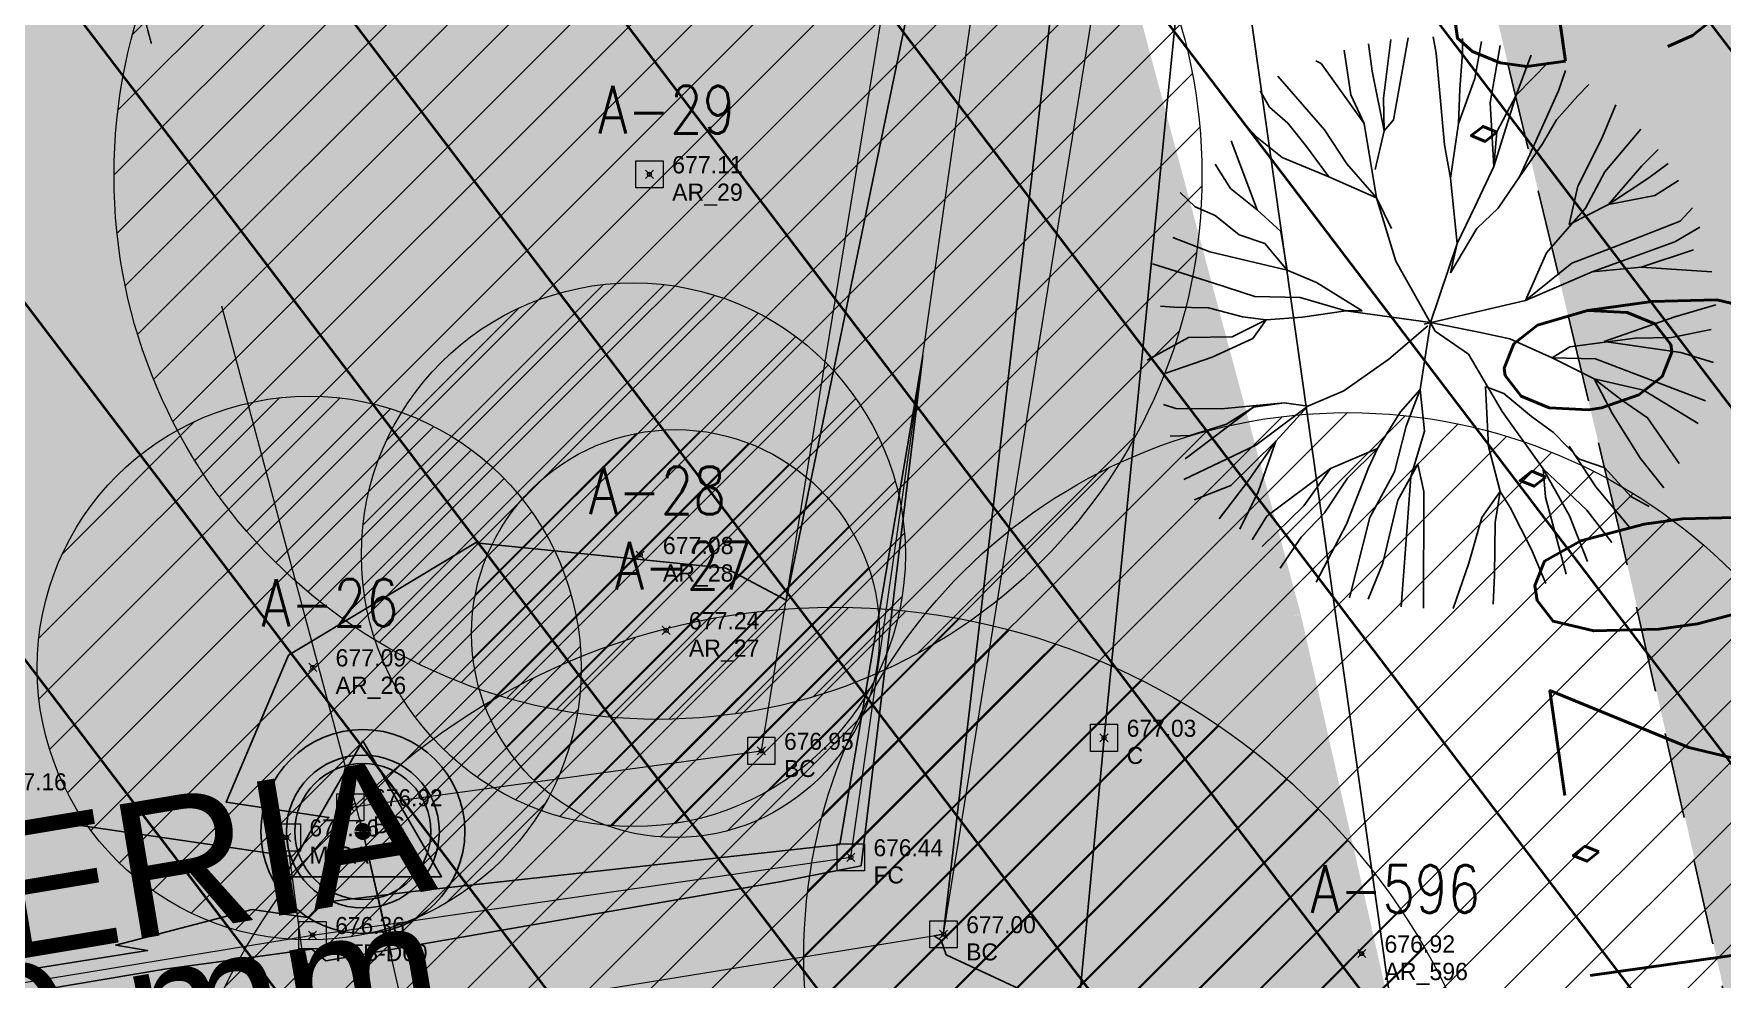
# Model space of a CAD drawing. Extents: x 350769 to 354978, y 6304672 to 6307963.
# Drawn here: x 352286.86 to 352299.28, y 6305845.51 to 6305852.47 of the extents above; entities that cross this region are included whole.
import ezdxf

# ---------------------------------------------------------------- set-up
doc = ezdxf.new("R2010")
doc.units = 0
doc.header["$PDMODE"] = 35
doc.header["$PDSIZE"] = 0.03
for name, pattern in [('3-5', [8, 3, -5]), ('CONTINUOS', [0]), ('DASHDOT', [1, 0.5, -0.25, 0, -0.25]), ('DASHDOTX2', [2, 1, -0.5, 0, -0.5]), ('DASHED', [19.05, 12.7, -6.35]), ('PHANTOM', [23.5, 11.75, -2.35, 2.35, -2.35, 2.35, -2.35])]:
    doc.linetypes.add(name, pattern=pattern)
doc.layers.get('0').update_dxf_attribs({"linetype": 'CONTINUOUS'})
doc.layers.get('Defpoints').update_dxf_attribs({"linetype": 'CONTINUOUS'})
for name, color, linetype in [('00-S2_ALL AREA APORTANTES', 150, 'CONTINUOUS'), ('00_Demarc_Proyectado', 150, 'CONTINUOUS'), ('00_Demarcacion Proyectada', 150, 'CONTINUOUS'), ('01_Dem Ext_Transl_niv.anillo', 130, 'CONTINUOUS'), ('02_Geo ext_Geometria', 2, 'CONTINUOUS'), ('03_Pav ext_HCV', 34, 'CONTINUOUS'), ('03_Pav ext_Vereda HC', 42, 'CONTINUOUS'), ('03_Pav proy_Solera Tipo A', 1, 'CONTINUOUS'), ('03_S2_Pav ext_Borde vereda', 7, 'CONTINUOUS'), ('1-ARBOL H1', 7, 'CONTINUOUS'), ('1-ARBOL NOMBRE', 3, 'CONTINUOUS'), ('1-ARBOL PTO', 7, 'CONTINUOUS'), ('1-CANAL', 150, 'PHANTOM'), ('1-CERCO', 252, 'CERCO_LINE'), ('1-OA', 7, 'CONTINUOUS'), ('1-TEXTOS', 7, 'CONTINUOUS'), ('1-TUBERIA', 3, 'CONTINUOUS'), ('3-CANAL FDO', 141, 'PHANTOM'), ('C-ROAD-STAN', 11, 'CONTINUOUS'), ('C-TINN', 5, 'CONTINUOUS'), ('C-TOPO-MINR', 8, 'CONTINUOUS'), ('Paisajismo', 253, 'CONTINUOUS'), ('V-NODE-TEXT DIC 2012', 31, 'CONTINUOUS')]:
    doc.layers.add(name, color=color, linetype=linetype)
doc.layers.add('0_ASD_TOPOGRAFIA_ELEMENTOS', color=9, linetype='CONTINUOS', lineweight=5, true_color=0xbdbdbd)
doc.layers.add('EJE PROYECTADO', color=7, linetype='DASHDOTX2', lineweight=15)
doc.styles.add('A', font='arial.ttf', dxfattribs={"height": 2})
doc.styles.add('ROMANS', font='romans.shx', dxfattribs={"width": 0.65})
doc.linetypes.add('CERCO_LINE', pattern='A,0.5,-0.2,[" X ",STANDARD,S=0.1,R=0,X=-0.1,Y=-0.05],-0.25', length=0.95)
doc.dimstyles.new('Principal', dxfattribs={"dimscale": 0, "dimtxt": 2, "dimasz": 2, "dimexe": 1, "dimexo": 1, "dimtad": 1, "dimrnd": 0.05, "dimzin": 1, "dimtxsty": 'ROMANS', "dimcen": 2.5, "dimclrt": 2, "dimaunit": 2, "dimadec": 0, "dimazin": 0, "dimtfac": 1, "dimtmove": 0, "dimatfit": 3, "dimfxl": 1, "dimfxlon": 1, "dimarcsym": 0})

# ---------------------------------------------------------------- blocks, each defined once
blk = doc.blocks.new('Iron Pin')
at = {"color": 0, "linetype": 'ByBlock', "lineweight": -2}
for radius in [0.05, 0.0375]:
    blk.add_circle((0, 0), radius, dxfattribs=at)
blk = doc.blocks.new('AeccTickTriangle')
at = {"color": 0, "linetype": 'ByBlock', "lineweight": -2}
blk.add_lwpolyline([(0, 0.667), (-0.577, -0.333), (0.577, -0.333)], close=True, dxfattribs=at)
at = {"color": 0, "linetype": 'ByBlock', "lineweight": -2, "const_width": 0.0625}
blk.add_lwpolyline([(-0.031, 0, 1), (0.031, 0, 1)], format="xyb", close=True, dxfattribs=at)
blk = doc.blocks.new('A$C27410629')
at = {"true_color": 0x136734, "transparency": 33554559}
h = blk.add_hatch(dxfattribs=at)
h.set_pattern_fill('ANSI31', color=116, scale=0.5)
h.set_pattern_definition([(45, (-8759.5625, -519.1036), (-1.12253202, 1.12253202), [])])
h.paths.add_polyline_path([(137.507, 1252.464, 0.117627), (109.815, 1254.194, 0.066925), (94.445, 1249.334, 0.315349), (64.302, 1196.27, 0.022683), (65.729, 1185.31), (112.36, 1218.953), (153.478, 1161.962), (172.105, 1139.481), (187.958, 1141.808), (193.565, 1120.466), (224.198, 1050.129), (250.62, 989.479), (268.153, 972.735, 0.000007), (291.49, 983.299), (238.195, 1105.634), (205.293, 1181.112), (177.053, 1197.652)])
blk = doc.blocks.new('1.0 - LO RECABARREN LOTEO PARQUE - VEGETACION PROPUESTA ETAPA MUNICIPAL')
at = {"layer": 'Paisajismo'}
for p, q in [((352296.786, 6305851.995), (352296.84, 6305852.425)), ((352296.968, 6305852.439), (352296.859, 6305851.835)), ((352297.172, 6305852.324), (352297.151, 6305852.445)), ((352297.368, 6305852.329), (352297.367, 6305852.432)), ((352297.506, 6305852.412), (352297.457, 6305852.138)), ((352296.496, 6305852.347), (352296.546, 6305852.019)), ((352296.702, 6305852.194), (352296.675, 6305852.395)), ((352297.235, 6305851.651), (352297.172, 6305852.324)), ((352297.347, 6305852.061), (352297.368, 6305852.329)), ((352297.571, 6305851.959), (352297.645, 6305852.382)), ((352297.762, 6305852.016), (352297.863, 6305852.285)), ((352297.863, 6305852.285), (352297.872, 6305852.311)), ((352296.351, 6305851.762), (352296.01, 6305852.156)), ((352296.328, 6305852.248), (352296.288, 6305852.269)), ((352296.644, 6305851.808), (352296.328, 6305852.248)), ((352296.79, 6305851.753), (352296.702, 6305852.194)), ((352297.998, 6305852.259), (352297.762, 6305852.016)), ((352298.123, 6305852.197), (352298.072, 6305852.049)), ((352295.947, 6305851.928), (352295.878, 6305852.047)), ((352297.457, 6305852.138), (352297.338, 6305851.807)), ((352297.338, 6305851.807), (352297.347, 6305852.061)), ((352298.072, 6305852.049), (352297.85, 6305851.552)), ((352298.296, 6305852.094), (352298.216, 6305852.011)), ((352296.083, 6305851.81), (352295.947, 6305851.928)), ((352296.546, 6305852.019), (352296.644, 6305851.808)), ((352296.79, 6305851.753), (352296.786, 6305851.995)), ((352297.598, 6305851.492), (352297.571, 6305851.959)), ((352297.762, 6305852.016), (352297.598, 6305851.492)), ((352297.62, 6305851.746), (352297.762, 6305852.016)), ((352298.216, 6305852.011), (352298.059, 6305851.834)), ((352298.39, 6305851.693), (352298.494, 6305851.945)), ((352295.856, 6305851.706), (352295.753, 6305851.814)), ((352296.22, 6305851.639), (352296.083, 6305851.81)), ((352296.644, 6305851.808), (352296.734, 6305851.261)), ((352296.859, 6305851.835), (352296.79, 6305851.753)), ((352297.279, 6305851.405), (352297.338, 6305851.807)), ((352298.059, 6305851.834), (352297.955, 6305851.659)), ((352295.856, 6305851.172), (352295.665, 6305851.68)), ((352296.04, 6305851.558), (352295.856, 6305851.706)), ((352296.516, 6305851.511), (352296.351, 6305851.762)), ((352296.725, 6305851.47), (352296.79, 6305851.753)), ((352297.598, 6305851.492), (352297.62, 6305851.746)), ((352298.216, 6305851.348), (352298.39, 6305851.693)), ((352298.413, 6305851.453), (352298.679, 6305851.766)), ((352296.384, 6305851.415), (352296.04, 6305851.558)), ((352296.384, 6305851.415), (352296.22, 6305851.639)), ((352297.279, 6305851.405), (352297.235, 6305851.651)), ((352297.955, 6305851.659), (352297.786, 6305851.415)), ((352297.85, 6305851.552), (352297.786, 6305851.415)), ((352298.686, 6305851.497), (352298.805, 6305851.616)), ((352295.662, 6305851.33), (352295.548, 6305851.509)), ((352296.734, 6305851.261), (352296.384, 6305851.415)), ((352296.734, 6305851.261), (352296.516, 6305851.511)), ((352297.457, 6305851.195), (352297.598, 6305851.492)), ((352297.786, 6305851.415), (352297.63, 6305851.185)), ((352298.271, 6305851.184), (352298.413, 6305851.453)), ((352298.44, 6305851.211), (352298.686, 6305851.497)), ((352298.878, 6305851.513), (352298.738, 6305851.408)), ((352295.4, 6305851.196), (352295.291, 6305851.301)), ((352295.856, 6305851.172), (352295.662, 6305851.33)), ((352297.328, 6305850.925), (352297.279, 6305851.405)), ((352298.151, 6305851.065), (352298.216, 6305851.348)), ((352298.738, 6305851.408), (352298.44, 6305851.211)), ((352298.955, 6305851.389), (352298.78, 6305851.278)), ((352295.548, 6305851.132), (352295.4, 6305851.196)), ((352296.03, 6305851.014), (352295.856, 6305851.172)), ((352296.734, 6305851.261), (352296.845, 6305851.036)), ((352296.877, 6305850.796), (352296.734, 6305851.261)), ((352297.328, 6305850.925), (352297.457, 6305851.195)), ((352297.63, 6305851.185), (352297.473, 6305851.035)), ((352297.984, 6305850.857), (352298.271, 6305851.184)), ((352298.44, 6305851.211), (352298.151, 6305851.065)), ((352298.78, 6305851.278), (352298.44, 6305851.211)), ((352298.968, 6305851.09), (352299.057, 6305851.188)), ((352295.725, 6305850.988), (352295.548, 6305851.132)), ((352298.504, 6305850.907), (352298.968, 6305851.09)), ((352298.928, 6305850.938), (352299.113, 6305851.045)), ((352295.236, 6305850.969), (352295.51, 6305850.864)), ((352295.913, 6305850.925), (352295.725, 6305850.988)), ((352296.077, 6305850.728), (352295.913, 6305850.925)), ((352296.077, 6305850.728), (352296.03, 6305851.014)), ((352297.132, 6305850.343), (352297.328, 6305850.925)), ((352297.473, 6305851.035), (352297.279, 6305850.71)), ((352297.279, 6305850.71), (352297.328, 6305850.925)), ((352298.32, 6305850.717), (352298.928, 6305850.938)), ((352295.51, 6305850.864), (352296.077, 6305850.728)), ((352297.167, 6305850.281), (352296.877, 6305850.796)), ((352297.83, 6305850.507), (352297.984, 6305850.857)), ((352298.172, 6305850.781), (352298.504, 6305850.907)), ((352299.065, 6305850.878), (352298.68, 6305850.75)), ((352295.531, 6305850.637), (352295.088, 6305850.776)), ((352296.077, 6305850.728), (352296.077, 6305850.728)), ((352296.292, 6305850.638), (352296.077, 6305850.728)), ((352297.83, 6305850.507), (352298.172, 6305850.781)), ((352298.32, 6305850.717), (352297.83, 6305850.507)), ((352298.68, 6305850.75), (352298.32, 6305850.717)), ((352299.2, 6305850.717), (352298.68, 6305850.75)), ((352295.84, 6305850.536), (352295.531, 6305850.637)), ((352296.63, 6305850.431), (352296.292, 6305850.638)), ((352295.246, 6305850.456), (352295.145, 6305850.464)), ((352295.498, 6305850.451), (352295.246, 6305850.456)), ((352295.75, 6305850.385), (352295.498, 6305850.451)), ((352296.174, 6305850.529), (352295.84, 6305850.536)), ((352296.51, 6305850.429), (352296.174, 6305850.529)), ((352296.19, 6305850.383), (352296.51, 6305850.429)), ((352296.51, 6305850.429), (352296.63, 6305850.431)), ((352297.132, 6305850.343), (352296.51, 6305850.429)), ((352297.086, 6305850.333), (352297.83, 6305850.507)), ((352298.928, 6305850.385), (352299.23, 6305850.475)), ((352295.672, 6305850.239), (352295.923, 6305850.364)), ((352295.923, 6305850.364), (352295.75, 6305850.385)), ((352295.824, 6305850.226), (352295.923, 6305850.364)), ((352295.923, 6305850.364), (352296.19, 6305850.383)), ((352297.113, 6305850.32), (352296.824, 6305850.074)), ((352297.132, 6305850.343), (352297.055, 6305849.851)), ((352297.487, 6305850.273), (352297.132, 6305850.343)), ((352298.408, 6305850.204), (352298.928, 6305850.385)), ((352295.048, 6305850.067), (352295.352, 6305850.233)), ((352295.352, 6305850.233), (352295.672, 6305850.239)), ((352295.525, 6305850.089), (352295.824, 6305850.226)), ((352297.41, 6305850.112), (352297.167, 6305850.281)), ((352297.715, 6305850.224), (352297.487, 6305850.273)), ((352298.025, 6305850.083), (352297.715, 6305850.224)), ((352298.157, 6305850.166), (352298.637, 6305850.228)), ((352298.973, 6305850.124), (352298.408, 6305850.204)), ((352298.637, 6305850.228), (352298.904, 6305850.233)), ((352298.904, 6305850.233), (352299.196, 6305850.292)), ((352295.185, 6305849.972), (352295.525, 6305850.089)), ((352296.824, 6305850.074), (352296.494, 6305849.841)), ((352297.659, 6305849.689), (352297.41, 6305850.112)), ((352298.025, 6305850.083), (352298.157, 6305850.166)), ((352298.335, 6305849.929), (352298.025, 6305850.083)), ((352298.346, 6305850.076), (352298.025, 6305850.083)), ((352298.884, 6305849.872), (352298.346, 6305850.076)), ((352299.213, 6305850.051), (352298.973, 6305850.124)), ((352298.697, 6305849.847), (352298.335, 6305849.929)), ((352298.335, 6305849.929), (352298.469, 6305849.672)), ((352298.538, 6305849.772), (352298.335, 6305849.929)), ((352296.494, 6305849.841), (352296.229, 6305849.729)), ((352297.055, 6305849.851), (352296.911, 6305849.688)), ((352297.055, 6305849.851), (352296.953, 6305849.582)), ((352297.055, 6305849.851), (352297.055, 6305849.851)), ((352297.087, 6305849.544), (352297.055, 6305849.851)), ((352297.535, 6305849.874), (352297.557, 6305849.433)), ((352297.67, 6305849.823), (352297.535, 6305849.874)), ((352297.873, 6305849.653), (352297.67, 6305849.823)), ((352299.099, 6305849.602), (352298.697, 6305849.847)), ((352299.153, 6305849.767), (352298.884, 6305849.872)), ((352295.26, 6305849.712), (352295.169, 6305849.74)), ((352295.592, 6305849.708), (352295.26, 6305849.712)), ((352295.327, 6305849.341), (352295.829, 6305849.721)), ((352296.055, 6305849.752), (352295.592, 6305849.708)), ((352295.829, 6305849.721), (352295.631, 6305849.597)), ((352295.829, 6305849.721), (352296.055, 6305849.752)), ((352296.229, 6305849.729), (352295.847, 6305849.441)), ((352295.994, 6305849.47), (352296.229, 6305849.729)), ((352296.229, 6305849.729), (352296.055, 6305849.752)), ((352296.911, 6305849.688), (352296.742, 6305849.418)), ((352297.96, 6305849.267), (352297.659, 6305849.689)), ((352298.728, 6305849.642), (352298.538, 6305849.772)), ((352295.631, 6305849.597), (352295.365, 6305849.512)), ((352296.953, 6305849.582), (352296.866, 6305849.246)), ((352298.035, 6305849.536), (352297.873, 6305849.653)), ((352298.469, 6305849.672), (352298.676, 6305849.344)), ((352298.96, 6305849.307), (352298.728, 6305849.642)), ((352295.365, 6305849.512), (352295.218, 6305849.509)), ((352295.847, 6305849.441), (352295.318, 6305849.19)), ((352295.994, 6305849.47), (352295.663, 6305849.146)), ((352295.786, 6305849.172), (352295.994, 6305849.47)), ((352295.865, 6305849.099), (352295.994, 6305849.47)), ((352296.987, 6305849.208), (352297.087, 6305849.544)), ((352297.557, 6305849.433), (352297.643, 6305849.101)), ((352298.226, 6305849.339), (352298.035, 6305849.536)), ((352298.348, 6305849.136), (352298.151, 6305849.434)), ((352296.742, 6305849.418), (352296.395, 6305849.27)), ((352296.742, 6305849.418), (352296.52, 6305849.2)), ((352296.676, 6305849.276), (352296.742, 6305849.418)), ((352297.038, 6305849.303), (352296.892, 6305849.038)), ((352297.082, 6305849.102), (352297.038, 6305849.303)), ((352298.414, 6305849.275), (352298.226, 6305849.339)), ((352298.676, 6305849.344), (352298.847, 6305849.128)), ((352296.395, 6305849.27), (352295.929, 6305848.92)), ((352296.199, 6305848.995), (352296.395, 6305849.27)), ((352296.52, 6305849.2), (352296.351, 6305848.943)), ((352296.513, 6305848.86), (352296.676, 6305849.276)), ((352296.866, 6305849.246), (352296.685, 6305848.909)), ((352296.944, 6305848.646), (352296.987, 6305849.208)), ((352298.281, 6305848.964), (352297.96, 6305849.267)), ((352297.96, 6305849.267), (352297.978, 6305849.059)), ((352298.154, 6305848.923), (352297.96, 6305849.267)), ((352298.605, 6305849.065), (352298.414, 6305849.275)), ((352295.663, 6305849.146), (352295.393, 6305849.04)), ((352295.577, 6305848.901), (352295.786, 6305849.172)), ((352295.729, 6305848.825), (352295.865, 6305849.099)), ((352297.079, 6305848.242), (352297.082, 6305849.102)), ((352297.643, 6305849.101), (352297.508, 6305848.909)), ((352297.643, 6305849.101), (352297.607, 6305848.873)), ((352297.717, 6305848.983), (352297.643, 6305849.101)), ((352297.978, 6305849.059), (352298.13, 6305848.494)), ((352298.595, 6305848.839), (352298.348, 6305849.136)), ((352298.74, 6305848.99), (352298.605, 6305849.065)), ((352295.893, 6305848.697), (352296.199, 6305848.995)), ((352296.351, 6305848.943), (352296.181, 6305848.766)), ((352296.892, 6305849.038), (352296.78, 6305848.573)), ((352297.874, 6305848.674), (352297.717, 6305848.983)), ((352298.466, 6305848.726), (352298.281, 6305848.964)), ((352295.929, 6305848.92), (352295.821, 6305848.746)), ((352296.29, 6305848.433), (352296.513, 6305848.86)), ((352296.685, 6305848.909), (352296.536, 6305848.318)), ((352297.508, 6305848.909), (352297.413, 6305848.575)), ((352297.607, 6305848.873), (352297.601, 6305848.485)), ((352298.285, 6305848.586), (352298.154, 6305848.923)), ((352296.181, 6305848.766), (352296.025, 6305848.536)), ((352296.78, 6305848.573), (352296.674, 6305848.31)), ((352296.917, 6305848.252), (352296.944, 6305848.646)), ((352297.413, 6305848.575), (352297.299, 6305848.241)), ((352297.979, 6305848.425), (352297.874, 6305848.674)), ((352297.601, 6305848.485), (352297.592, 6305848.271))]:
    blk.add_line(p, q, dxfattribs=at)
blk = doc.blocks.new('A$C6F2B269D')
at = {"layer": '00_Demarc_Proyectado', "color": 252, "linetype": '3-5', "const_width": 0.21, "flags": 128}
for points in [[(71.443, 683.754, 0.005638), (71.659, 682.684, -0.028123), (72.583, 676.742, 0.039596), (76.645, 654.893, 0.018921), (79.805, 644.7, 0.013794), (89.541, 619.306), (96.643, 598.961, -0.00027), (101.225, 585.13, -0.001202), (102.625, 580.78, 0.000615), (105.917, 568.488, -0.007821), (108.829, 554.882, -0.004868), (110.425, 546.371, -0.021288), (110.99, 542.153, 0.006554), (111.142, 540.693), (111.527, 537.414), (111.8, 534.219), (111.933, 531.024), (111.931, 527.938), (111.858, 524.932), (111.789, 522.041), (111.786, 519.207), (111.903, 516.418), (112.211, 513.541), (112.349, 512.126)], [(82.307, 661.082, 0.027336), (86.408, 647.025, 0.013898), (96.083, 621.805), (101.087, 607.469, -0.015942), (101.75, 605.574), (103.244, 601.291), (107.618, 588.107, -0.001471), (109.345, 582.747, 0.00035), (111.214, 575.753, 0.000279), (112.709, 570.185, -0.007216), (115.436, 557.545), (115.94, 554.616), (116.527, 551.557), (117.195, 548.511), (117.657, 546.406, 0.015896), (118.707, 541.552), (119.192, 539.689), (119.887, 536.863), (120.507, 534.033), (121.058, 531.162), (121.562, 528.315, -0.018815), (124.714, 494.803), (125.597, 479.129)]]:
    blk.add_lwpolyline(points, format="xyb", dxfattribs=at)
at = {"layer": '00_Demarc_Proyectado', "color": 252, "linetype": 'CONTINUOS', "ltscale": 0.25, "const_width": 0.15, "flags": 128}
blk.add_lwpolyline([(75.019, 683.718, 0.001721), (75.082, 683.415, -0.028071), (76.065, 677.096, 0.039575), (80.025, 655.803, 0.018921), (83.107, 645.862, 0.013846), (92.812, 620.555), (99.956, 600.089, -0.000271), (104.551, 586.219, -0.001227), (105.985, 581.763, 0.000622), (109.313, 569.336, -0.007857), (112.262, 555.561, -0.003783), (113.527, 548.898)], format="xyb", dxfattribs=at)
blk = doc.blocks.new('*D1325')
at = {"layer": '02_Geo ext_Geometria', "color": 0, "lineweight": -2}
for p, q in [((352300.257, 6305821.18), (352293.053, 6305872.084)), ((352295.46, 6305820.501), (352301.247, 6305821.32)), ((352303.486, 6305798.367), (352300.537, 6305819.199)), ((352298.969, 6305795.708), (352304.756, 6305796.527))]:
    blk.add_line(p, q, dxfattribs=at)
at = {"layer": '02_Geo ext_Geometria', "color": 0}
for points in [[(352300.867, 6305819.246), (352300.207, 6305819.153), (352300.257, 6305821.18)], [(352303.816, 6305798.414), (352303.156, 6305798.32), (352303.766, 6305796.387)]]:
    blk.add_solid(points, dxfattribs=at)
at = {"layer": 'Defpoints', "color": 0}
for p in [(352300.257, 6305821.18), (352294.47, 6305820.361), (352297.979, 6305795.568)]:
    blk.add_point(p, dxfattribs=at)
at = {"layer": '02_Geo ext_Geometria', "color": 2, "insert": (352301.943, 6305848.39), "char_height": 2, "attachment_point": 5, "rotation": 278.0555, "style": 'ROMANS'}
blk.add_mtext('DEMARCACION PARA\\PGENERACION MEDIANA L=25.04m, E=3m\\PSEGUN REDEVU FIG. 6.02.109A, VEL=30 Km/Hr', dxfattribs=at)
blk = doc.blocks.new('TOPOGRAFIA')
at = {"layer": '0_ASD_TOPOGRAFIA_ELEMENTOS', "true_color": 0xf26507}
h = blk.add_hatch(dxfattribs=at)
h.set_pattern_fill('ANSI31', color=30, scale=0.1)
h.set_pattern_definition([(45, (383988.67642, 6301111.67327), (-0.224506403, 0.224506403), [])])
edge = h.paths.add_edge_path()
edge.add_arc((390291.451, 6302851.425), 4, 0, 360)
h = blk.add_hatch(dxfattribs=at)
h.set_pattern_fill('ANSI31', color=30, scale=0.1)
h.set_pattern_definition([(45, (383988.49572, 6301108.88343), (-0.224506403, 0.224506403), [])])
edge = h.paths.add_edge_path()
edge.add_arc((390291.27, 6302848.636), 2, 0, 360)
h = blk.add_hatch(dxfattribs=at)
h.set_pattern_fill('ANSI31', color=30, scale=0.1)
h.set_pattern_definition([(45, (383986.11184, 6301108.04966), (-0.224506403, 0.224506403), [])])
edge = h.paths.add_edge_path()
edge.add_arc((390288.886, 6302847.802), 2, 0, 360)
h = blk.add_hatch(dxfattribs=at)
h.set_pattern_fill('ANSI31', color=30, scale=0.1)
h.set_pattern_definition([(45, (383993.74914, 6301105.92847), (-0.224506403, 0.224506403), [])])
edge = h.paths.add_edge_path()
edge.add_arc((390296.523, 6302845.681), 4, 0, 360)
h = blk.add_hatch(dxfattribs=at)
h.set_pattern_fill('ANSI31', color=30, scale=0.1)
h.set_pattern_definition([(45, (383988.8056, 6301108.30377), (-0.224506403, 0.224506403), [])])
edge = h.paths.add_edge_path()
edge.add_arc((390291.58, 6302848.056), 1.5, 0, 360)
h = blk.add_hatch(dxfattribs=at)
h.set_pattern_fill('ANSI31', color=30, scale=0.1)
h.set_pattern_definition([(45, (383989.98, 6301103.4967), (-0.224506403, 0.224506403), [])])
edge = h.paths.add_edge_path()
edge.add_arc((390292.754, 6302843.249), 5, 0, 360)
at = {"layer": '0_ASD_TOPOGRAFIA_ELEMENTOS', "color": 30, "true_color": 0xf26507}
for centre, radius in [((390291.451, 6302851.425), 4), ((390291.27, 6302848.636), 2), ((390288.886, 6302847.802), 2), ((390296.523, 6302845.681), 4), ((390291.58, 6302848.056), 1.5), ((390292.754, 6302843.249), 5)]:
    blk.add_circle(centre, radius, dxfattribs=at)
at = {"layer": '1-ARBOL H1', "color": 9, "lineweight": 0, "true_color": 0xbdbdbd}
blk.add_point((390296.626, 6302845.702), dxfattribs=at)
at = {"layer": '1-ARBOL PTO', "color": 9, "lineweight": 0, "true_color": 0xbdbdbd}
for p in [(390291.388, 6302851.434), (390291.32, 6302848.633), (390291.511, 6302848.08), (390288.913, 6302847.807), (390296.626, 6302845.702)]:
    blk.add_point(p, dxfattribs=at)
at = {"layer": '1-CANAL', "color": 9, "lineweight": 0, "true_color": 0xbdbdbd, "flags": 128}
for points in [[(390289.261, 6302845.151), (390293.551, 6302845.844), (390294.917, 6302854.299), (390295.381, 6302860.373), (390295.941, 6302861.789), (390304.809, 6302862.327), (390313.523, 6302863.316), (390321.538, 6302863.908), (390331.71, 6302864.701), (390340.62, 6302865.414), (390351.05, 6302866.577), (390360.088, 6302867.321), (390371.137, 6302868.41), (390378.594, 6302869.095), (390394.345, 6302873.024), (390408.16, 6302876.644)], [(390289.189, 6302846.778), (390292.211, 6302847.193), (390293.375, 6302854.295), (390293.919, 6302861.776), (390295.688, 6302863.304), (390304.917, 6302864.474), (390315.501, 6302865.094), (390330.662, 6302866.259), (390340.307, 6302866.938), (390351.079, 6302867.914), (390359.966, 6302868.465), (390371.04, 6302869.766), (390378.242, 6302870.092), (390393.8, 6302874.44)]]:
    blk.add_lwpolyline(points, dxfattribs=at)
at = {"layer": '1-CERCO', "color": 9, "lineweight": 0, "true_color": 0xbdbdbd, "flags": 128}
blk.add_lwpolyline([(390295.948, 6302790.249), (390295.002, 6302805.807), (390294.487, 6302819.104), (390294.18, 6302829.728), (390293.959, 6302837.256), (390294.139, 6302841.012), (390294.731, 6302847.289), (390295.463, 6302854.648), (390296.099, 6302860.706)], dxfattribs=at)
at = {"layer": '1-OA', "color": 9, "lineweight": 0, "true_color": 0xbdbdbd, "flags": 128}
blk.add_lwpolyline([(390288.721, 6302846.556), (390288.887, 6302845.318)], dxfattribs=at)
at = {"layer": '1-TUBERIA', "color": 9, "lineweight": 0, "true_color": 0xbdbdbd, "flags": 128}
blk.add_lwpolyline([(390282.621, 6302844.806), (390288.911, 6302845.838)], dxfattribs=at)
at = {"layer": '3-CANAL FDO', "color": 9, "lineweight": 0, "true_color": 0xbdbdbd, "flags": 128}
blk.add_lwpolyline([(390288.911, 6302845.838), (390292.869, 6302846.41), (390293.92, 6302853.732), (390294.599, 6302861.14), (390295.851, 6302862.469), (390304.935, 6302863.86), (390315.338, 6302864.551), (390330.737, 6302865.715), (390340.371, 6302866.473), (390351.102, 6302867.361), (390360.339, 6302868.051), (390370.918, 6302869.302), (390378.986, 6302869.873), (390394.076, 6302874.169), (390407.941, 6302877.27)], dxfattribs=at)
at = {"layer": 'C-TINN', "color": 9, "linetype": 'Continuous', "lineweight": 0, "true_color": 0xbdbdbd}
for points, elevation in [([(390291.288, 6302851.334), (390291.288, 6302851.534), (390291.488, 6302851.534), (390291.488, 6302851.334), (390291.288, 6302851.334)], 677.11), ([(390294.631, 6302847.189), (390294.631, 6302847.389), (390294.831, 6302847.389), (390294.831, 6302847.189), (390294.631, 6302847.189)], 677.03), ([(390292.111, 6302847.093), (390292.111, 6302847.293), (390292.311, 6302847.293), (390292.311, 6302847.093), (390292.111, 6302847.093)], 676.949), ([(390289.089, 6302846.678), (390289.089, 6302846.878), (390289.289, 6302846.878), (390289.289, 6302846.678), (390289.089, 6302846.678)], 676.921), ([(390288.621, 6302846.456), (390288.621, 6302846.656), (390288.821, 6302846.656), (390288.821, 6302846.456), (390288.621, 6302846.456)], 677.155), ([(390292.769, 6302846.31), (390292.769, 6302846.51), (390292.969, 6302846.51), (390292.969, 6302846.31), (390292.769, 6302846.31)], 676.438), ([(390288.811, 6302845.738), (390288.811, 6302845.938), (390289.011, 6302845.938), (390289.011, 6302845.738), (390288.811, 6302845.738)], 676.356), ([(390293.451, 6302845.744), (390293.451, 6302845.944), (390293.651, 6302845.944), (390293.651, 6302845.744), (390293.451, 6302845.744)], 677.002)]:
    blk.add_lwpolyline(points, dxfattribs=dict(at, elevation=elevation))
for p in [(390291.388, 6302851.434, 677.11), (390294.731, 6302847.289, 677.03), (390292.211, 6302847.193, 676.949), (390289.189, 6302846.778, 676.921), (390288.721, 6302846.556, 677.155), (390292.869, 6302846.41, 676.438), (390288.911, 6302845.838, 676.356), (390293.551, 6302845.844, 677.002)]:
    blk.add_point(p, dxfattribs=at)
at = {"layer": 'C-TOPO-MINR', "color": 9, "linetype": 'Continuous', "lineweight": -3, "true_color": 0xbdbdbd}
for points, elevation in [([(390310.847, 6302838.049), (390307.594, 6302841.418), (390303.24, 6302843.311), (390302.618, 6302844.454), (390297.875, 6302845.439), (390294.538, 6302845.242), (390293.569, 6302845.693), (390293.533, 6302845.799), (390293.483, 6302845.833), (390293.549, 6302845.846), (390293.553, 6302845.88), (390294.51, 6302854.067), (390294.704, 6302857.296), (390294.974, 6302860.772), (390295.354, 6302861.505), (390295.895, 6302862.136), (390299.626, 6302862.409), (390305.098, 6302862.706), (390307.831, 6302863.051), (390313.608, 6302863.632)], 677), ([(390337.202, 6302866.224), (390331.407, 6302865.801), (390330.732, 6302865.754), (390329.409, 6302865.661), (390315.369, 6302864.653), (390313.551, 6302864.538), (390304.932, 6302863.972), (390302.715, 6302863.727), (390295.789, 6302862.788), (390295.213, 6302862.24), (390294.328, 6302861.393), (390293.916, 6302857.318), (390293.585, 6302854.078), (390292.393, 6302848.301), (390291.95, 6302848.536), (390290.108, 6302848.724), (390288.733, 6302847.897), (390288.275, 6302846.817), (390289.031, 6302846.703), (390288.758, 6302846.417), (390286.92, 6302846.685), (390282.736, 6302845.589), (390282.532, 6302845.646), (390276.955, 6302848.173)], 677), ([(390275.971, 6302842.895), (390282.637, 6302844.626), (390282.662, 6302844.731), (390282.817, 6302844.744), (390287.822, 6302845.587), (390288.906, 6302845.735), (390289.008, 6302845.648), (390292.358, 6302846.232), (390292.944, 6302846.348), (390293.399, 6302850.101), (390292.789, 6302846.505), (390289.712, 6302846.167), (390288.982, 6302846.078), (390288.877, 6302845.967), (390288.466, 6302846.027), (390287.464, 6302845.765), (390287.698, 6302845.724), (390282.642, 6302844.921), (390282.594, 6302845.014), (390275.838, 6302843.313)], 676.5)]:
    blk.add_lwpolyline(points, dxfattribs=dict(at, elevation=elevation))
at = {"layer": 'V-NODE-TEXT DIC 2012', "color": 9, "lineweight": 0, "true_color": 0xbdbdbd}
for p in [(390291.388, 6302851.434), (390291.32, 6302848.633), (390291.511, 6302848.08), (390288.913, 6302847.807), (390294.731, 6302847.289), (390292.211, 6302847.193), (390289.189, 6302846.778), (390288.721, 6302846.556), (390292.869, 6302846.41), (390288.911, 6302845.838), (390293.551, 6302845.844), (390296.626, 6302845.702)]:
    blk.add_point(p, dxfattribs=at)
at = {"layer": '1-ARBOL NOMBRE', "color": 9, "lineweight": 0, "true_color": 0xbdbdbd, "style": 'ROMANS', "width": 0.8}
for s, p in [('A-29', (390291.011, 6302851.734)), ('A-28', (390290.943, 6302848.933)), ('A-27', (390291.134, 6302848.38)), ('A-26', (390288.536, 6302848.107)), ('A-596', (390296.249, 6302846.002))]:
    blk.add_text(s, height=0.35, dxfattribs=at).set_placement(p)
at = {"layer": '1-TEXTOS', "color": 9, "lineweight": 0, "true_color": 0xbdbdbd, "style": 'A'}
for s, p in [('TUBERIA', (390283.869, 6302845.181)), ('D. 60 mm.', (390283.949, 6302844.147))]:
    blk.add_text(s, height=1, rotation=9.4697, dxfattribs=at).set_placement(p)
at = {"layer": 'V-NODE-TEXT DIC 2012', "color": 9, "lineweight": 0, "true_color": 0xbdbdbd}
for s, height, p in [('677.11', 0.127, (390291.555, 6302851.441)), ('AR_29', 0.127, (390291.555, 6302851.239)), ('677.08', 0.127, (390291.487, 6302848.64)), ('AR_28', 0.127, (390291.487, 6302848.438)), ('677.24', 0.127, (390291.678, 6302848.087)), ('AR_27', 0.127, (390291.678, 6302847.885)), ('677.09', 0.127, (390289.08, 6302847.814)), ('AR_26', 0.127, (390289.08, 6302847.612)), ('677.03', 0.125, (390294.898, 6302847.297)), ('676.95', 0.125, (390292.378, 6302847.201)), ('C', 0.125, (390294.898, 6302847.097)), ('677.16', 0.125, (390286.592, 6302846.903)), ('BC', 0.125, (390292.378, 6302847.001)), ('676.92', 0.125, (390289.356, 6302846.786)), ('677.16', 0.125, (390288.888, 6302846.564)), ('BC', 0.125, (390289.356, 6302846.586)), ('676.44', 0.125, (390293.036, 6302846.418)), ('M-OA', 0.125, (390288.888, 6302846.364)), ('FC', 0.125, (390293.036, 6302846.218)), ('676.36', 0.125, (390289.078, 6302845.846)), ('677.00', 0.125, (390293.718, 6302845.852)), ('FTB-D60', 0.125, (390289.078, 6302845.646)), ('BC', 0.125, (390293.718, 6302845.652)), ('676.92', 0.127, (390296.793, 6302845.709)), ('AR_596', 0.127, (390296.793, 6302845.507))]:
    blk.add_text(s, height=height, dxfattribs=at).set_placement(p)
blk = doc.blocks.new('*U993')
at = {"layer": 'EJE PROYECTADO', "color": 7, "linetype": 'DASHDOTX2', "lineweight": 15, "ltscale": 4}
blk.add_line((352289.281, 6305846.6), (352285.933, 6305859.072), dxfattribs=at)
at = {"layer": 'EJE PROYECTADO', "color": 7, "linetype": 'DASHDOT', "lineweight": 15, "ltscale": 4}
blk.add_arc((351858.011, 6305746.838), 442.658, 6.37614, 13.02471, dxfattribs=at)
at = {"layer": 'C-ROAD-STAN', "color": 11, "linetype": 'Continuous', "lineweight": -3}
blk.add_blockref('AeccTickTriangle', (352289.281, 6305846.6), dxfattribs=at)
at = {"layer": 'EJE PROYECTADO', "color": 7, "linetype": 'DASHDOTX2', "lineweight": 15}
blk.add_leader([(352287.465, 6305853.367), (352287.75, 6305852.305)], dimstyle='Principal', override={"dimscale": 1, "dimasz": 0.5}, dxfattribs=at)

msp = doc.modelspace()

# ---------------------------------------------------------------- hatches: boundary and pattern name
at = {"layer": '00-S2_ALL AREA APORTANTES', "linetype": 'DASHED', "lineweight": 40, "ltscale": 0.25}
h = msp.add_hatch(dxfattribs=at)
h.set_pattern_fill('ANSI31', color=40, scale=0.5, angle=82.24516605)
h.paths.add_polyline_path([(352277.789, 6305883.443), (352275.429, 6305890.203), (352263.628, 6305886.084), (352268.112, 6305873.236, 0.017415), (352273.982, 6305856.846, -0.017414), (352276.231, 6305850.569), (352287.269, 6305854.095), (352285.933, 6305859.072, 0.006738)])
h = msp.add_hatch(dxfattribs=at)
h.set_pattern_fill('ANSI31', color=150, scale=0.5, angle=82.24516605)
h.paths.add_polyline_path([(352300.461, 6305849.299), (352298.463, 6305857.67), (352287.269, 6305854.095), (352289.281, 6305846.6, -0.017092), (352295.088, 6305816.908), (352306.381, 6305819.118, 0.016935)])
h = msp.add_hatch(dxfattribs=at)
h.set_pattern_fill('ANSI31', color=40, scale=0.5, angle=82.24516605)
h.paths.add_polyline_path([(352289.281, 6305846.6), (352287.269, 6305854.095), (352276.231, 6305850.569, -0.023228), (352278.541, 6305841.982, -0.016115), (352283.796, 6305814.698), (352295.088, 6305816.908, 0.017092)])
at = {"layer": '03_Pav ext_HCV'}
h = msp.add_hatch(dxfattribs=at)
h.set_pattern_fill('SWAMP', color=256, scale=0.025, style=0)
h.set_pattern_definition([(359.999999999, (0, 0), (0.317500000006, 0.5499261309), [0.079375, -0.555625]), (90, (0.0397, -4e-13), (-0.317499999994, 0.549926130908), [0.0396875, -1.06016476181]), (90, (0.0496, -5e-13), (-0.317499999994, 0.549926130908), [0.03175, -1.06810226181]), (90, (0.02977, -3e-13), (-0.317499999994, 0.549926130908), [0.03175, -1.06810226181]), (59.999999999, (0.05953, -6e-13), (-0.317499999563, 0.549926131157), [0.0254, -0.6096]), (119.999999999, (0.01984, -2e-13), (-0.63499999957, 2.56e-10), [0.0254, -0.6096])])
edge = h.paths.add_edge_path()
edge.add_arc((352255.651, 6305960.769), 0.6, 191.9515, 355.6455, ccw=False)
edge.add_arc((352299.01, 6305969.946), 44.919, 191.6658, 191.9515, ccw=False)
edge.add_line((352255.019, 6305960.864), (352248.082, 6305960.934))
edge.add_arc((352299.01, 6305969.946), 51.719, 188.0126, 190.0351, ccw=False)
edge.add_line((352247.796, 6305962.737), (352247.593, 6305962.739))
edge.add_arc((352299.01, 6305969.946), 51.919, 187.9792, 192.0603)
edge.add_arc((352199.34, 6305948.651), 50, 5.6038, 12.0603, ccw=False)
edge.add_arc((352392.331, 6305968.564), 144.016, 185.9908, 195.05624)
edge.add_arc((352250.362, 6305930.375), 3, -16.8305, 15.0562, ccw=False)
edge.add_line((352253.233, 6305929.506), (352252.173, 6305926.002))
edge.add_arc((352255.045, 6305925.133), 3, 163.1695, 198.1695)
edge.add_line((352252.194, 6305924.197), (352253.674, 6305919.687))
edge.add_arc((352724.827, 6306085.564), 499.5, 199.39537, 202.53487)
edge.add_line((352263.466, 6305894.132), (352270.484, 6305874.028))
edge.add_line((352270.484, 6305874.028), (352273.271, 6305865.935))
edge.add_arc((352276.107, 6305866.911), 3, 199.0021, 234.0031)
edge.add_line((352274.344, 6305864.484), (352276.806, 6305862.696))
edge.add_arc((352275.043, 6305860.269), 3, 17.9764, 54.0015, ccw=False)
edge.add_arc((351377.63, 6305569.091), 946.469, 17.70596, 17.976359, ccw=False)
edge.add_arc((357281.014, 6307189.91), 5176.321, 194.922513, 195.061819)
edge.add_arc((351852.518, 6305745.765), 441.256, 9.34098, 12.96792, ccw=False)
edge.add_line((352287.923, 6305817.385), (352288.293, 6305814.231))
edge.add_line((352288.293, 6305814.231), (352288.556, 6305811.159))
edge.add_line((352288.556, 6305811.159), (352288.683, 6305808.103))
edge.add_line((352288.683, 6305808.103), (352288.681, 6305805.124))
edge.add_line((352288.681, 6305805.124), (352288.609, 6305802.156))
edge.add_line((352288.609, 6305802.156), (352288.539, 6305799.227))
edge.add_line((352288.539, 6305799.227), (352288.536, 6305796.285))
edge.add_line((352288.536, 6305796.285), (352288.661, 6305793.323))
edge.add_line((352288.661, 6305793.323), (352288.978, 6305790.357))
edge.add_line((352288.978, 6305790.357), (352289.267, 6305787.392))
edge.add_arc((351857.86, 6305746.823), 433.31, 3.22552, 5.37215, ccw=False)
edge.add_line((352290.484, 6305771.204), (352291.507, 6305753.032))
edge.add_line((352291.507, 6305753.032), (352291.707, 6305753.044))
edge.add_line((352291.707, 6305753.044), (352291.606, 6305754.841))
edge.add_line((352291.606, 6305754.841), (352297.896, 6305755.195))
edge.add_line((352297.896, 6305755.195), (352296.973, 6305771.57))
edge.add_arc((351858.011, 6305746.838), 439.658, 3.2247, 6.06057)
edge.add_arc((352297.201, 6305793.468), 2, 6.0606, 186.0606, ccw=False)
edge.add_arc((351858.007, 6305746.838), 443.663, 3.21745, 6.06057, ccw=False)
edge.add_line((352300.97, 6305771.738), (352301.89, 6305755.42))
edge.add_line((352301.89, 6305755.42), (352309.178, 6305755.831))
edge.add_line((352309.178, 6305755.831), (352309.279, 6305754.034))
edge.add_line((352309.279, 6305754.034), (352309.479, 6305754.045))
edge.add_line((352309.479, 6305754.045), (352308.458, 6305772.16))
edge.add_arc((351858.027, 6305746.839), 451.142, 3.21751, 7.53958)
edge.add_line((352305.269, 6305806.034), (352304.746, 6305808.988))
edge.add_line((352304.746, 6305808.988), (352304.181, 6305811.933))
edge.add_line((352304.181, 6305811.933), (352303.54, 6305814.857))
edge.add_line((352303.54, 6305814.857), (352302.827, 6305817.756))
edge.add_line((352302.827, 6305817.756), (352302.076, 6305820.641))
edge.add_line((352302.076, 6305820.641), (352301.322, 6305823.532))
edge.add_line((352301.322, 6305823.532), (352300.604, 6305826.45))
edge.add_line((352300.604, 6305826.45), (352299.956, 6305829.407))
edge.add_line((352299.956, 6305829.407), (352299.384, 6305832.389))
edge.add_line((352299.384, 6305832.389), (352298.877, 6305835.333))
edge.add_arc((351856.224, 6305746.557), 451.467, 11.34037, 13.00836)
edge.add_arc((357281.014, 6307189.91), 5162.321, 194.999983, 195.064624, ccw=False)
edge.add_arc((357281.014, 6307189.91), 5162.321, 194.918755, 194.999983, ccw=False)
edge.add_arc((351377.63, 6305569.091), 960.469, 17.685582, 18.028446)
edge.add_line((352290.943, 6305866.346), (352286.557, 6305879.564))
edge.add_line((352286.557, 6305879.564), (352285.089, 6305883.77))
edge.add_arc((352287.921, 6305884.759), 3, 164.2427, 199.242, ccw=False)
edge.add_line((352285.034, 6305885.573), (352285.941, 6305888.787))
edge.add_arc((352283.054, 6305889.601), 3, 344.2427, 379.2412)
edge.add_line((352285.886, 6305890.59), (352282.157, 6305901.272))
edge.add_arc((352724.827, 6306085.564), 479.5, 199.39537, 202.60286, ccw=False)
edge.add_arc((352393.291, 6305968.811), 128.007, 193.01673, 199.38233, ccw=False)
edge.add_line((352268.574, 6305939.979), (352268.051, 6305942.428))
edge.add_arc((352265.117, 6305941.802), 3, 12.0434, 47.0434)
edge.add_line((352267.162, 6305943.998), (352264.9, 6305946.104))
edge.add_arc((352266.939, 6305948.304), 3, 189.0153, 227.1838, ccw=False)
edge.add_arc((352397.749, 6305969.233), 135.474, 186.61724, 189.08835, ccw=False)
edge.add_arc((352283.044, 6305955.926), 20, 179.05, 186.6144, ccw=False)
edge.add_arc((352329.329, 6305955.158), 66.291, 173.57381, 179.05002, ccw=False)
edge.add_line((352263.455, 6305962.578), (352263.254, 6305962.58))
edge.add_arc((352329.329, 6305955.158), 66.491, 173.59144, 175.14861)
edge.add_line((352263.076, 6305960.781), (352256.257, 6305960.851))
edge.add_arc((352287.882, 6305959.08), 31.675, 176.7951, 177.0268)
at = {"layer": '03_Pav ext_Vereda HC'}
h = msp.add_hatch(dxfattribs=at)
h.set_pattern_fill('DOTS', color=256, scale=0.2, style=0)
h.paths.add_polyline_path([(352245.122, 6305966.765, -0.29647), (352293.78, 6306034.074, -0.01723), (352299.171, 6306035.971), (352298.617, 6306037.898, 0.01746), (352293.034, 6306035.93, 0.331704), (352243.273, 6305956.815, 0.025875), (352245.297, 6305941.433), (352247.25, 6305941.873, -0.025742), (352245.267, 6305956.973, -0.01903), (352245.029, 6305962.765), (352247.184, 6305962.743), (352247.099, 6305963.421, -0.015971), (352246.789, 6305966.748)])
h.paths.add_polyline_path([(352253.203, 6305919.521, -0.027295), (352248.679, 6305935.021), (352246.729, 6305934.58, 0.027318), (352251.316, 6305918.857, 0.013664), (352261.129, 6305893.241), (352268.112, 6305873.236, 0.017415), (352273.982, 6305856.846, -0.040658), (352278.541, 6305841.982, -0.002815), (352279.585, 6305837.24), (352281.547, 6305837.633, 0.002828), (352280.493, 6305842.417, 0.040614), (352275.845, 6305857.576, -0.017452), (352270.009, 6305873.87), (352262.999, 6305893.954, -0.013692)])
h = msp.add_hatch(dxfattribs=at)
h.set_pattern_fill('DOTS', color=256, scale=0.2)
h.paths.add_polyline_path([(352308.871, 6305801.474), (352306.889, 6305801.207, -0.002312), (352307.372, 6305797.052, -0.001502), (352307.666, 6305794.352), (352309.656, 6305794.548, 0.00151), (352309.36, 6305797.275, 0.002327)])
h.paths.add_polyline_path([(352289.547, 6305887.688), (352284.493, 6305902.165, -0.002236), (352282.871, 6305906.111), (352281.008, 6305905.383, 0.002219), (352282.625, 6305901.451), (352287.665, 6305887.009, -0.028012), (352295.189, 6305862.774), (352295.542, 6305861.294), (352297.477, 6305861.801), (352297.132, 6305863.248, 0.028)])
h.paths.add_polyline_path([(352300.461, 6305849.299), (352299.102, 6305854.991), (352297.167, 6305854.483), (352298.514, 6305848.841, -0.022887), (352305.993, 6305808.15), (352307.975, 6305808.417, 0.022893)])
h.paths.add_polyline_path([(352310.338, 6305787.582), (352308.348, 6305787.386, -0.008379), (352309.453, 6305772.273), (352310.477, 6305754.101), (352309.88, 6305754.067), (352310.103, 6305750.074), (352310.702, 6305750.107), (352312.118, 6305724.975), (352314.105, 6305725.087), (352312.69, 6305750.379), (352311.45, 6305772.385, 0.008388)])

# ---------------------------------------------------------------- linework, layer by layer
at = {"layer": '01_Dem Ext_Transl_niv.anillo', "color": 130, "linetype": 'CERCO_LINE', "ltscale": 6, "flags": 128}
msp.add_lwpolyline([(352295.948, 6305790.249), (352295.002, 6305805.807), (352294.487, 6305819.104), (352294.18, 6305829.728), (352293.959, 6305837.256), (352294.139, 6305841.012), (352294.731, 6305847.289), (352295.463, 6305854.648), (352296.099, 6305860.706), (352297.093, 6305860.79)], dxfattribs=at)
at = {"layer": '02_Geo ext_Geometria', "color": 251, "linetype": 'DASHED', "ltscale": 0.1}
msp.add_lwpolyline([(352297.931, 6305795.997), (352295.076, 6305821.55), (352289.281, 6305846.6)], dxfattribs=at)
at = {"layer": '02_Geo ext_Geometria', "color": 2, "linetype": 'Continuous', "lineweight": -3}
msp.add_circle((352289.281, 6305846.6), 0.5, dxfattribs=at)
at = {"layer": '03_Pav proy_Solera Tipo A', "linetype": 'CONTINUOS', "ltscale": 0.1}
msp.add_lwpolyline([(352298.877, 6305835.333, 0.15, 0.15, 0.007278), (352296.105, 6305848.18, 0.15, 0.15, -0.000282), (352294.595, 6305853.804, 0.15, 0.15, -0.000354), (352292.705, 6305860.875, 0.15, 0.15, 0.001496), (352290.943, 6305866.346, 0.15, 0.15, 0), (352286.557, 6305879.564, 0.15, 0.15, 0), (352285.089, 6305883.77, 0.15, 0.15, -0.153912), (352285.034, 6305885.573, 0.15, 0.15, 0), (352285.941, 6305888.787, 0.15, 0.15, 0.153908), (352285.886, 6305890.59, 0.15, 0.15, 0), (352282.157, 6305901.272, 0.15, 0.15, -0.013996), (352272.539, 6305926.329, 0.15, 0.15, -0.027782), (352268.574, 6305939.979, 0.15, 0.15, 0), (352268.051, 6305942.428, 0.15, 0.15, 0.153915), (352267.162, 6305943.998, 0.15, 0.15, 0), (352264.9, 6305946.104, 0.15, 0.15, -0.168099), (352263.976, 6305947.834, 0.15, 0.15, -0.010783), (352263.178, 6305953.622, 0.15, 0.15, -0.033018), (352263.047, 6305956.257, 0.15, 0.15, -0.023899), (352263.455, 6305962.578, 0, 0, 0)], format="xyseb", dxfattribs=at)
at = {"layer": '03_S2_Pav ext_Borde vereda', "linetype": 'DASHED', "ltscale": 0.05}
msp.add_lwpolyline([(352309.479, 6305754.045), (352310.477, 6305754.101), (352309.453, 6305772.273, 0.042844), (352298.514, 6305848.841), (352295.189, 6305862.774, 0.028012), (352287.665, 6305887.009), (352282.625, 6305901.451, -0.014004), (352273.011, 6305926.495, -0.063286), (352266.273, 6305957.804, -0.021541), (352266.03, 6305962.551), (352263.857, 6305962.574)], format="xyb", dxfattribs=at)
at = {"layer": 'C-ROAD-STAN', "color": 0, "linetype": 'ByBlock', "lineweight": -2}
msp.add_lwpolyline([(352289.281, 6305847.267), (352288.704, 6305846.267), (352289.858, 6305846.267)], close=True, dxfattribs=at)
at = {"layer": 'C-ROAD-STAN', "color": 0, "linetype": 'ByBlock', "lineweight": -2, "const_width": 0.0625}
msp.add_lwpolyline([(352289.312, 6305846.6, 1), (352289.25, 6305846.6)], format="xyb", dxfattribs=at)

# ---------------------------------------------------------------- block references
at = {"layer": '00_Demarcacion Proyectada'}
msp.add_blockref('A$C6F2B269D', (352180, 6305277.146), dxfattribs=at)
at = {"layer": '02_Geo ext_Geometria', "color": 2, "linetype": 'Continuous', "lineweight": -3, "xscale": 15, "yscale": 15, "zscale": 15, "rotation": 129.6490348438636}
msp.add_blockref('Iron Pin', (352289.281, 6305846.6), dxfattribs=at)
at = {"layer": '03_S2_Pav ext_Borde vereda', "linetype": 'Continuous'}
msp.add_blockref('A$C27410629', (352203.962, 6304761.714), dxfattribs=at)
at = {"layer": 'EJE PROYECTADO', "color": 7, "linetype": 'DASHDOTX2', "lineweight": 15, "ltscale": 4}
msp.add_blockref('*U993', (0, 0), dxfattribs=at)
at = {"layer": 'Paisajismo'}
msp.add_blockref('1.0 - LO RECABARREN LOTEO PARQUE - VEGETACION PROPUESTA ETAPA MUNICIPAL', (0, 0), dxfattribs=at)

# ---------------------------------------------------------------- dimensions: what is measured, and where the dimension line sits
at = {"layer": '02_Geo ext_Geometria'}
dim = msp.add_aligned_dim(p1=(352297.979, 6305795.568), p2=(352294.47, 6305820.361), distance=-5.845, text='DEMARCACION PARA\\PGENERACION MEDIANA L=25.04m, E=3m\\PSEGUN REDEVU FIG. 6.02.109A, VEL=30 Km/Hr', dimstyle='Principal', override={"dimscale": 0, "dimaunit": 0, "dimfxl": 30, "dimarcsym": 1}, dxfattribs=at)
dim.commit()
dim.dimension.update_dxf_attribs({"geometry": '*D1325', "text_midpoint": (352301.943, 6305848.39)})

# ---------------------------------------------------------------- next in the draw order: block references
at = {"layer": '0_ASD_TOPOGRAFIA_ELEMENTOS', "color": 30, "true_color": 0xf26507}
msp.add_blockref('TOPOGRAFIA', (-38000, 3000), dxfattribs=at)

doc.saveas('drawing.dxf')
